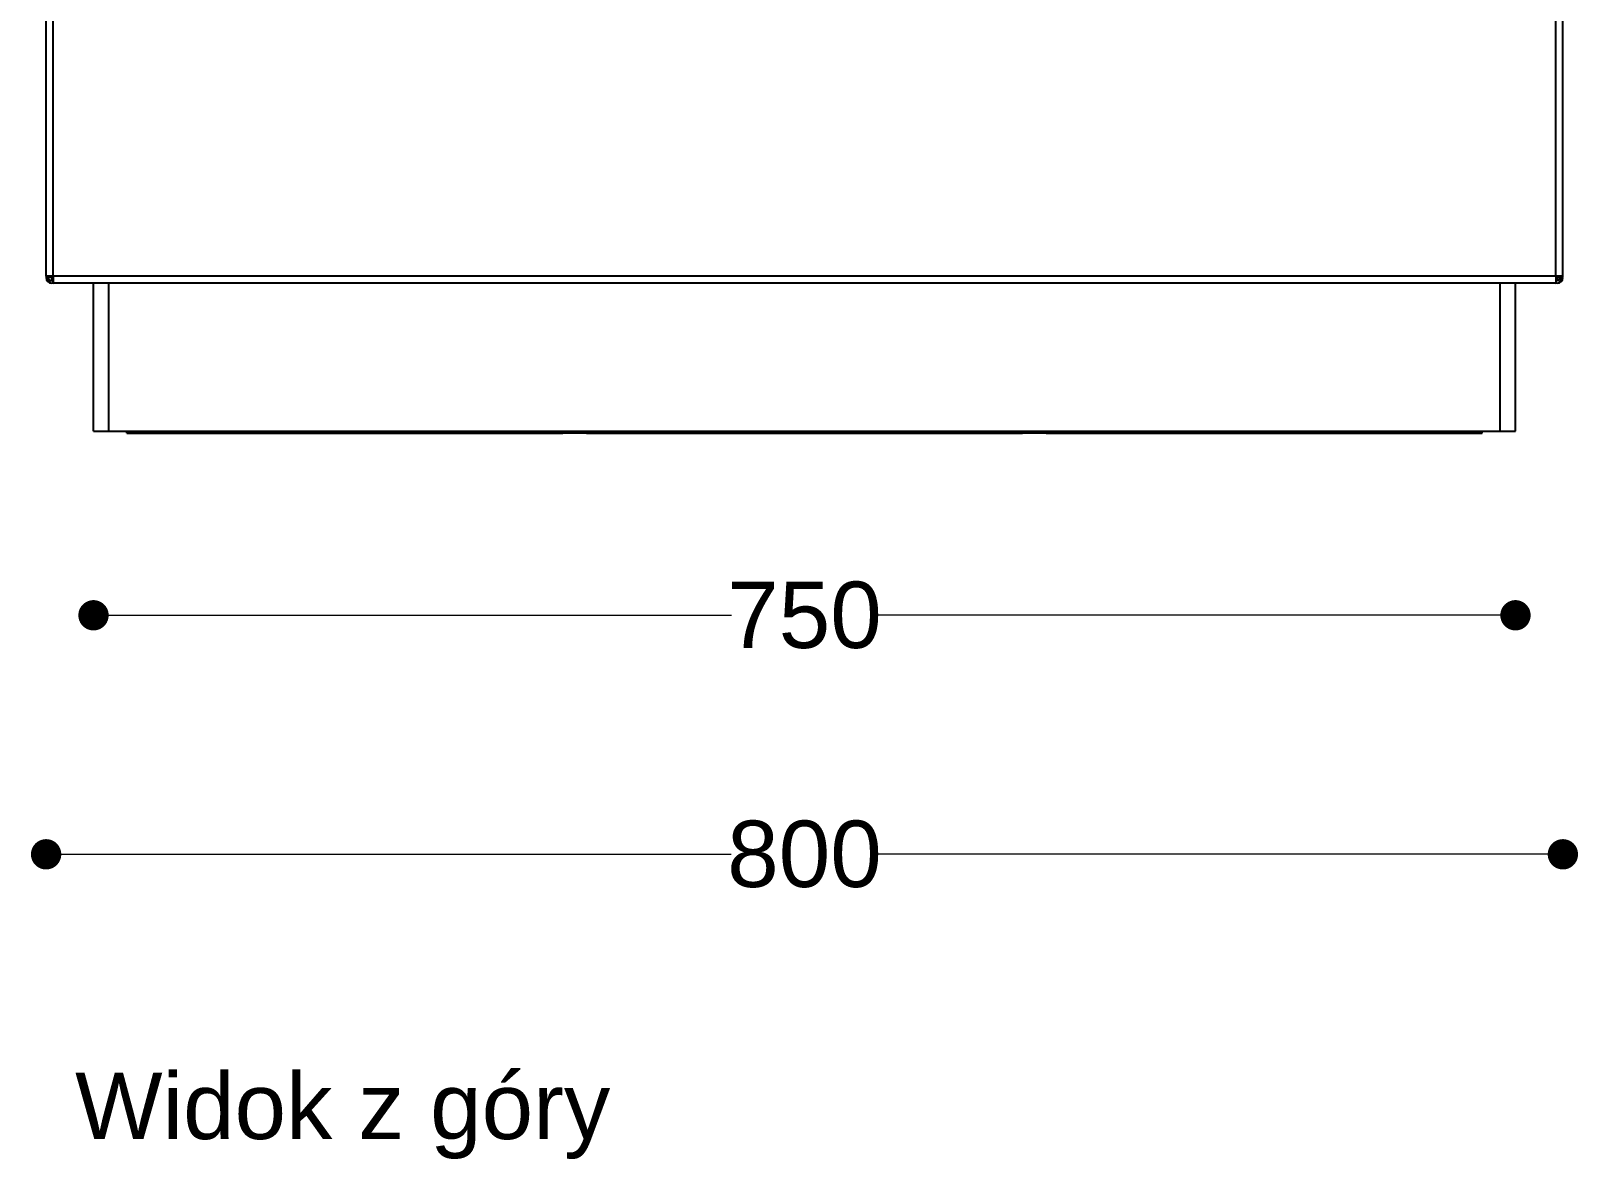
# Model space of a CAD drawing. Header units: millimetres. Extents: x 10366 to 13995, y 24552 to 29685.
# Drawn here: x 12414 to 13230, y 27089 to 27684 of the extents above; entities that cross this region are included whole.
import ezdxf

# ---------------------------------------------------------------- set-up
doc = ezdxf.new("R2010")
doc.units = ezdxf.units.MM
doc.header["$LTSCALE"] = 3
doc.layers.add('DomyÅ›lny', color=7, linetype='Continuous')
doc.styles.get("Standard").update_dxf_attribs({"font": 'arial.ttf'})
doc.dimstyles.new('MATEUSZ', dxfattribs={"dimtxt": 35, "dimasz": 16, "dimexe": 0.18, "dimexo": 0.0625, "dimgap": 0.09, "dimtad": 0, "dimdec": 0, "dimdsep": 46, "dimtxsty": 'Standard', "dimblk": 'DOT', "dimcen": 0.09, "dimse1": 1, "dimse2": 1, "dimadec": 0, "dimazin": 0, "dimtfac": 1, "dimtdec": 0, "dimtofl": 0, "dimtmove": 0, "dimatfit": 3, "dimfxl": 1, "dimtolj": 1, "dimtzin": 0, "dimlwd": 9, "dimlwe": 9, "dimarcsym": 0})

# ---------------------------------------------------------------- blocks, each defined once
blk = doc.blocks.new('_Dot')
at = {"color": 0, "linetype": 'ByBlock', "lineweight": -2}
blk.add_line((-0.5, 0), (-1, 0), dxfattribs=at)
at = {"color": 0, "linetype": 'ByBlock', "const_width": 0.5}
blk.add_lwpolyline([(-0.25, 0, 1), (0.25, 0, 1)], format="xyb", close=True, dxfattribs=at)
blk = doc.blocks.new('*D27')
at = {"color": 0, "lineweight": 9, "transparency": 16777216}
for p, q in [((12437.62, 27249.72), (12782.91, 27249.72)), ((13205.62, 27249.72), (12860.34, 27249.72))]:
    blk.add_line(p, q, dxfattribs=at)
at = {"layer": 'Defpoints', "color": 0, "transparency": 16777216}
for p in [(12421.62, 27554.64), (13221.62, 27554.64), (13221.62, 27249.72)]:
    blk.add_point(p, dxfattribs=at)
at = {"color": 0, "lineweight": 9, "transparency": 16777216, "xscale": 16, "yscale": 16, "zscale": 16, "rotation": 180}
blk.add_blockref('_Dot', (12421.62, 27249.72), dxfattribs=at)
at = {"color": 0, "lineweight": 9, "transparency": 16777216, "xscale": 16, "yscale": 16, "zscale": 16}
blk.add_blockref('_Dot', (13221.62, 27249.72), dxfattribs=at)
at = {"color": 0, "transparency": 16777216, "insert": (12821.62, 27249.72), "char_height": 35, "attachment_point": 5}
blk.add_mtext('\\A1;800', dxfattribs=at)
blk = doc.blocks.new('*D28')
at = {"color": 0, "lineweight": 9, "transparency": 16777216}
for p, q in [((12462.62, 27375.77), (12783.07, 27375.77)), ((13180.62, 27375.77), (12860.18, 27375.77))]:
    blk.add_line(p, q, dxfattribs=at)
at = {"layer": 'Defpoints', "color": 0, "transparency": 16777216}
for p in [(12446.62, 27472.86), (13196.62, 27472.86), (13196.62, 27375.77)]:
    blk.add_point(p, dxfattribs=at)
at = {"color": 0, "lineweight": 9, "transparency": 16777216, "xscale": 16, "yscale": 16, "zscale": 16, "rotation": 180}
blk.add_blockref('_Dot', (12446.62, 27375.77), dxfattribs=at)
at = {"color": 0, "lineweight": 9, "transparency": 16777216, "xscale": 16, "yscale": 16, "zscale": 16}
blk.add_blockref('_Dot', (13196.62, 27375.77), dxfattribs=at)
at = {"color": 0, "transparency": 16777216, "insert": (12821.62, 27375.77), "char_height": 35, "attachment_point": 5}
blk.add_mtext('\\A1;750', dxfattribs=at)

msp = doc.modelspace()

# ---------------------------------------------------------------- linework, layer by layer
at = {"layer": 'DomyÅ›lny'}
for p, q in [((12421.62, 27554.64), (12421.62, 28263.08)), ((12425.4, 27554.64), (12425.4, 28263.08)), ((13217.84, 27554.64), (13217.84, 28263.08)), ((13221.62, 27554.64), (13221.62, 28263.08)), ((12424.62, 27553.86), (12424.62, 27554.64)), ((12425.4, 27553.86), (12424.62, 27553.86)), ((12425.4, 27554.64), (12424.65, 27554.64)), ((12425.4, 27552.36), (12424.65, 27552.36)), ((13217.84, 27554.64), (12425.4, 27554.64)), ((12425.4, 27552.36), (12425.4, 27550.86)), ((13217.84, 27550.86), (12425.4, 27550.86)), ((12446.62, 27472.86), (12446.62, 27550.86)), ((12454.75, 27472.86), (12454.75, 27550.86)), ((13188.5, 27472.86), (13188.5, 27550.86)), ((13196.62, 27472.86), (13196.62, 27550.86)), ((13218.59, 27554.64), (13217.84, 27554.64)), ((13217.84, 27553.86), (13218.62, 27553.86)), ((13217.84, 27552.36), (13218.59, 27552.36)), ((13217.84, 27552.36), (13217.84, 27550.86)), ((13218.62, 27553.86), (13218.62, 27554.64)), ((12454.75, 27472.86), (13188.5, 27472.86)), ((12464.12, 27471.86), (12464.12, 27472.86)), ((12464.12, 27471.86), (12694.12, 27471.86)), ((12795.64, 27471.86), (12495.64, 27471.86)), ((12694.12, 27471.86), (12694.12, 27472.86)), ((12706.62, 27471.86), (12706.62, 27472.86)), ((12706.62, 27471.86), (12936.62, 27471.86)), ((13147.6, 27471.86), (12847.6, 27471.86)), ((12936.62, 27471.86), (12936.62, 27472.86)), ((12949.12, 27471.86), (12949.12, 27472.86)), ((12949.12, 27471.86), (13179.12, 27471.86)), ((13179.12, 27471.86), (13179.12, 27472.86))]:
    msp.add_line(p, q, dxfattribs=at)
for points in [[(12425.4, 27554.64, 0), (12421.62, 27554.64, 0)], [(12424.62, 27553.86, 0), (12421.62, 27553.86, 0)], [(12422.37, 27554.64, 0), (12422.39, 27554.41, 0), (12422.42, 27554.19, 0), (12422.48, 27553.97, 0), (12422.55, 27553.75, 0), (12422.65, 27553.55, 0), (12422.77, 27553.36, 0), (12422.9, 27553.18, 0), (12423.05, 27553.01, 0), (12423.22, 27552.87, 0), (12423.4, 27552.73, 0), (12423.59, 27552.62, 0), (12423.79, 27552.53, 0), (12424, 27552.45, 0), (12424.21, 27552.4, 0), (12424.43, 27552.37, 0), (12424.65, 27552.36, 0)], [(12422.37, 27554.64, 0), (12422.37, 27554.64, 0), (12422.37, 27554.64, 0), (12422.37, 27554.64, 0), (12422.37, 27554.64, 0), (12422.37, 27554.64, 0), (12422.37, 27554.64, 0), (12422.37, 27554.64, 0), (12422.37, 27554.64, 0), (12422.37, 27554.64, 0), (12422.37, 27554.64, 0), (12422.37, 27554.64, 0), (12422.38, 27554.64, 0), (12422.38, 27554.64, 0), (12422.39, 27554.64, 0), (12422.44, 27554.64, 0), (12422.66, 27554.64, 0), (12424.65, 27554.64, 0)], [(12424.62, 27553.86, 0), (12424.62, 27552.36, 0)], [(12425.4, 27550.86, 0), (12425.4, 27550.86, 0), (12425.4, 27550.86, 0), (12425.4, 27550.86, 0), (12425.4, 27550.86, 0), (12425.4, 27550.86, 0), (12425.4, 27550.86, 0), (12425.4, 27550.86, 0), (12425.4, 27550.86, 0), (12425.4, 27550.86, 0), (12425.4, 27550.86, 0), (12425.4, 27550.86, 0), (12425.4, 27550.86, 0), (12425.4, 27550.86, 0), (12425.4, 27550.88, 0), (12425.4, 27550.97, 0), (12425.4, 27551.32, 0), (12425.4, 27554.64, 0)], [(12425.4, 27554.64, 0), (12425.4, 27552.36, 0)], [(13221.62, 27554.64, 0), (13221.62, 27554.64, 0), (13221.62, 27554.64, 0), (13221.62, 27554.64, 0), (13221.62, 27554.64, 0), (13221.62, 27554.64, 0), (13221.62, 27554.64, 0), (13221.62, 27554.64, 0), (13221.62, 27554.64, 0), (13221.62, 27554.64, 0), (13221.62, 27554.64, 0), (13221.62, 27554.64, 0), (13221.62, 27554.64, 0), (13221.62, 27554.64, 0), (13221.6, 27554.64, 0), (13221.51, 27554.64, 0), (13221.16, 27554.64, 0), (13217.84, 27554.64, 0)], [(13217.84, 27554.64, 0), (13217.84, 27552.36, 0)], [(13217.84, 27554.64, 0), (13217.84, 27550.86, 0)], [(13220.87, 27554.64, 0), (13220.86, 27554.41, 0), (13220.83, 27554.19, 0), (13220.77, 27553.97, 0), (13220.7, 27553.75, 0), (13220.6, 27553.55, 0), (13220.48, 27553.36, 0), (13220.35, 27553.18, 0), (13220.2, 27553.01, 0), (13220.03, 27552.87, 0), (13219.85, 27552.73, 0), (13219.66, 27552.62, 0), (13219.46, 27552.53, 0), (13219.25, 27552.45, 0), (13219.03, 27552.4, 0), (13218.81, 27552.37, 0), (13218.59, 27552.36, 0)], [(13218.59, 27554.64, 0), (13220.87, 27554.64, 0)], [(13218.62, 27553.86, 0), (13218.62, 27552.36, 0)], [(13218.62, 27553.86, 0), (13221.62, 27553.86, 0)], [(12446.62, 27472.86, 0), (12446.62, 27472.86, 0), (12446.62, 27472.86, 0), (12446.62, 27472.86, 0), (12446.62, 27472.86, 0), (12446.62, 27472.86, 0), (12446.62, 27472.86, 0), (12446.62, 27472.86, 0), (12446.62, 27472.86, 0), (12446.62, 27472.86, 0), (12446.62, 27472.86, 0), (12446.63, 27472.86, 0), (12446.63, 27472.86, 0), (12446.64, 27472.86, 0), (12446.68, 27472.86, 0), (12446.86, 27472.86, 0), (12447.63, 27472.86, 0), (12454.75, 27472.86, 0)], [(13188.5, 27472.86, 0), (13196.62, 27472.86, 0)]]:
    msp.add_polyline3d(points, dxfattribs=at)
for centre, radius, start, end in [((12425.4, 27554.64), 3.78, 180, 270), ((12424.62, 27553.86), 3, 180, 270), ((13217.84, 27554.64), 3.78, 270, 0), ((13218.62, 27553.86), 3, 270, 0)]:
    msp.add_arc(centre, radius, start, end, dxfattribs=at)

# ---------------------------------------------------------------- texts
msp.add_text('Widok z góry', height=34.9616).set_placement((12436.93, 27099.55))

# ---------------------------------------------------------------- dimensions: what is measured, and where the dimension line sits
for base, p1, p2, picture, middle in [((13221.62, 27249.72), (12421.62, 27554.64), (13221.62, 27554.64), '*D27', (12821.62, 27249.72)), ((13196.62, 27375.77), (12446.62, 27472.86), (13196.62, 27472.86), '*D28', (12821.62, 27375.77))]:
    dim = msp.add_linear_dim(base=base, p1=p1, p2=p2, dimstyle='MATEUSZ')
    dim.commit()
    dim.dimension.update_dxf_attribs({"geometry": picture, "text_midpoint": middle})

doc.saveas('drawing.dxf')
